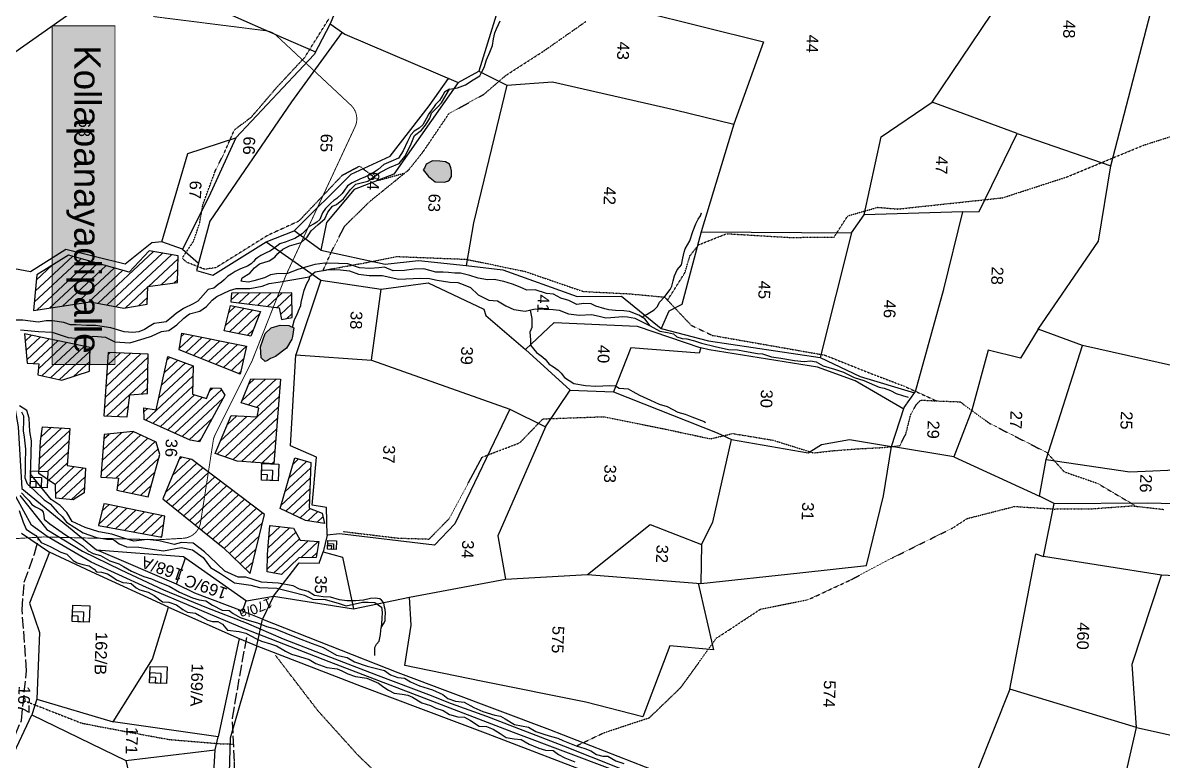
# Model space of a CAD drawing. Header units: inches. Extents: x 337143 to 343737, y 1590289 to 1599624.
# Drawn here: x 341472 to 342678, y 1595840 to 1596621 of the extents above; entities that cross this region are included whole.
import ezdxf

# ---------------------------------------------------------------- set-up
doc = ezdxf.new("R2010")
doc.units = ezdxf.units.IN
doc.header["$MEASUREMENT"] = 0
doc.linetypes.add('ACAD_ISO02W100', pattern=[15, 12, -3])
doc.linetypes.add('ACAD_ISO07W100', pattern=[3, 0, -3])
for name, color, linetype in [('BLOCK', 7, 'Continuous'), ('CARTTRACK', 30, 'ACAD_ISO02W100'), ('NALA', 4, 'Continuous'), ('SQUAREWELL', 5, 'Continuous'), ('SURVEY_BND', 7, 'Continuous'), ('VILLAGE_AREA', 1, 'Continuous'), ('WATER_BODY', 4, 'Continuous'), ('ZSTU', 7, 'Continuous'), ('ZTEXT', 7, 'Continuous')]:
    doc.layers.add(name, color=color, linetype=linetype)
doc.layers.add('FOOTPATH', color=150, linetype='ACAD_ISO07W100', lineweight=30)
doc.layers.add('ROAD', color=1, linetype='Continuous', lineweight=25)
doc.styles.get("Standard").update_dxf_attribs({"font": 'arial.ttf'})

msp = doc.modelspace()

# ---------------------------------------------------------------- hatches: boundary and pattern name
at = {"layer": 'VILLAGE_AREA'}
h = msp.add_hatch(dxfattribs=at)
h.set_pattern_fill('ANSI31', color=256, scale=62.399649, angle=-1.972, style=0)
h.set_pattern_definition([(43.02798, (340385.863, 1600582.354), (-5.322342, 5.701928), [])])
h.paths.add_polyline_path([(341326.7, 1595458.8), (341325.3, 1595471.5), (341291.6, 1595476.8), (341293.8, 1595494.3), (341261.2, 1595500.9), (341254, 1595465.7)], flags=17)
h.paths.add_polyline_path([(341320.2, 1595405.7), (341327.6, 1595449.4), (341245.5, 1595458.5), (341246, 1595501.7), (341231.6, 1595502.9), (341217.9, 1595442.6), (341250.8, 1595416.4)])
h.paths.add_polyline_path([(341618.9, 1596077.2), (341621.9, 1596099.4), (341560.5, 1596112.1), (341557.6, 1596112.5), (341551.8, 1596089.6)])
h.paths.add_polyline_path([(341683.7, 1596066.2), (341712.5, 1596038.7), (341727.6, 1596101.2), (341650.8, 1596159.2), (341638.2, 1596162), (341619.9, 1596117.6)])
h.paths.add_polyline_path([(341764, 1596055.3), (341782.1, 1596055.6), (341785.1, 1596072.5), (341765.2, 1596073.9), (341758.3, 1596086.6), (341733.3, 1596089.5), (341730.8, 1596058.6), (341730.5, 1596040.3), (341745.4, 1596037.6)])
h.paths.add_polyline_path([(341770.8, 1596094.9), (341791, 1596091.6), (341788.5, 1596102.5), (341774.6, 1596107.7), (341776.6, 1596156.2), (341759.6, 1596161), (341744, 1596107.3)])
h.paths.add_polyline_path([(341737.3, 1596154.6), (341744.5, 1596244.3), (341713.1, 1596244.6), (341702.9, 1596219.1), (341721.4, 1596213.8), (341719.9, 1596204.5), (341692.4, 1596206), (341675.2, 1596165.8), (341698.5, 1596157.4)])
h.paths.add_polyline_path([(341756.6, 1596309.6), (341756.5, 1596335.8), (341692.6, 1596335.5), (341691.9, 1596326), (341743.1, 1596319.8), (341745.5, 1596307.3)])
h.paths.add_polyline_path([(341712.9, 1596289.7), (341722.7, 1596314.1), (341723.1, 1596315.9), (341691.6, 1596322.4), (341684.7, 1596295.5)])
h.paths.add_polyline_path([(341603.5, 1596323.8), (341604.2, 1596342.3), (341635.6, 1596346.6), (341636.3, 1596374.9), (341605.6, 1596380.2), (341584.2, 1596357.4), (341520.3, 1596375.6), (341486.5, 1596354.8), (341483.1, 1596316.9), (341542.9, 1596326.1), (341578.8, 1596319.5)])
h.paths.add_polyline_path([(341701.6, 1596249.5), (341708.6, 1596279.1), (341640, 1596293), (341637.3, 1596275.4)])
h.paths.add_polyline_path([(341648.8, 1596179.6), (341658.8, 1596178), (341685.6, 1596227.5), (341680.8, 1596234.7), (341670.8, 1596235), (341666.2, 1596223.9), (341651.3, 1596228.4), (341652.2, 1596258.5), (341625.3, 1596268.4), (341613, 1596212), (341599.8, 1596213.9), (341600.1, 1596201.8)])
h.paths.add_polyline_path([(341582.3, 1596204.3), (341585, 1596227.8), (341603.9, 1596229.3), (341604.6, 1596270.7), (341562.2, 1596272.4), (341557.5, 1596205.6)])
h.paths.add_polyline_path([(341542.5, 1596252.8), (341543, 1596277.7), (341473.5, 1596292.4), (341476.3, 1596261.1), (341488.9, 1596260.5), (341487.8, 1596248.8), (341513.2, 1596243.1)])
h.paths.add_polyline_path([(341604.6, 1596119.7), (341616.9, 1596164.6), (341613, 1596177.7), (341588.5, 1596189.1), (341558, 1596185.6), (341554.5, 1596140.6), (341572.9, 1596139.5), (341571.3, 1596126.9)])
h.paths.add_polyline_path([(341506.6, 1596118.5), (341525.1, 1596116.5), (341536.6, 1596124), (341538.2, 1596150.1), (341518.6, 1596153), (341521.7, 1596192.2), (341492.5, 1596194), (341490.4, 1596178.8), (341489, 1596147), (341498.2, 1596146.7), (341497.9, 1596138.3), (341506.4, 1596132.6)])
h.paths.add_polyline_path([(341261, 1595468.6), (341259.9, 1595434.7), (341278.9, 1595434), (341280, 1595468)], flags=25)
h.paths.add_polyline_path([(341231.4, 1595459.5), (341227, 1595332.2), (341246.6, 1595331.6), (341251, 1595458.8)], flags=9)
h.paths.add_polyline_path([(341551.6, 1596464.7), (341546.4, 1596313.1), (341571.5, 1596312.3), (341576.8, 1596463.8)], flags=9)
h.paths.add_polyline_path([(341647.2, 1596193.7), (341646.4, 1596169), (341665.4, 1596168.3), (341666.2, 1596193.1)], flags=9)
at = {"layer": 'WATER_BODY'}
h = msp.add_hatch(dxfattribs=at)
h.set_pattern_fill('DASH', color=256, scale=62.399649, angle=-91.972, style=0)
h.set_pattern_definition([(268.02798, (340385.863, 1600582.354), (7.526929, -8.063744), [7.799956, -7.799956])])
h.paths.add_polyline_path([(341908.1, 1596453.1), (341917.7, 1596452.7), (341921.4, 1596454), (341923.1, 1596455.2), (341925.3, 1596458.8), (341925.4, 1596464.9), (341924.6, 1596467.9), (341923.1, 1596471.7), (341919, 1596474.4), (341913.1, 1596475.2), (341905.3, 1596475.5), (341898.7, 1596471.9), (341896.9, 1596467.8), (341895.5, 1596465.7), (341900.9, 1596458.7)])
h.paths.add_polyline_path([(341739.1, 1596268.3), (341750.7, 1596277.2), (341756.5, 1596286.5), (341757.2, 1596289.6), (341758.4, 1596298.5), (341753.1, 1596301), (341744.2, 1596301.3), (341734.7, 1596298.7), (341728.3, 1596292.7), (341723.3, 1596278.4), (341724.1, 1596266.8), (341728.1, 1596263), (341730.6, 1596264), (341734, 1596266.1)])
h.paths.add_polyline_path([(341596.2, 1595477.8), (341629.5, 1595474.7), (341653.8, 1595477.8), (341669.3, 1595493.7), (341678.9, 1595520.1), (341680.3, 1595536.4), (341672.5, 1595576.8), (341663.8, 1595601), (341648.2, 1595616.1), (341623, 1595625.1), (341586.8, 1595615.8), (341555.2, 1595599.8), (341534.7, 1595587.2), (341509.7, 1595579.7), (341487, 1595573.5), (341480.6, 1595567.3), (341482.4, 1595560.2), (341501.2, 1595551.8), (341527.4, 1595545.6), (341552, 1595524.2), (341579.6, 1595492.3)])
h.paths.add_polyline_path([(341360.8, 1594888.6), (341380.8, 1594899.1), (341385.3, 1594911.9), (341386.6, 1594949.4), (341382.3, 1594993.4), (341375, 1595026.7), (341360.1, 1595036.6), (341330.4, 1595042.1), (341301.6, 1595048.9), (341275.6, 1595057.8), (341245.4, 1595064.2), (341239.9, 1595060.4), (341232.7, 1595045), (341228.4, 1595023.7), (341227.7, 1595004.9), (341232.1, 1594975.7), (341233.4, 1594963.2), (341238.2, 1594946.5), (341250.8, 1594922.8), (341259.7, 1594908.6), (341280.2, 1594894), (341314.6, 1594883), (341333.8, 1594882.8)])
h.paths.add_polyline_path([(341679.9, 1594760.1), (341697.4, 1594764.6), (341708, 1594778.5), (341716.3, 1594800.1), (341715.2, 1594816.7), (341708.9, 1594835.8), (341698.3, 1594856.3), (341684.4, 1594866.1), (341668.2, 1594869.7), (341651.2, 1594863.9), (341644.5, 1594856.5), (341638.1, 1594841.9), (341637.1, 1594828.4), (341637.2, 1594823.4), (341641.6, 1594812.3), (341647.1, 1594794.4), (341655, 1594778.1), (341665.5, 1594764.3)])
h.paths.add_polyline_path([(341607, 1595612.3), (341603, 1595498.2), (341627.7, 1595497.3), (341631.6, 1595611.4)], flags=24)
h.paths.add_polyline_path([(341588, 1595569.6), (341586.8, 1595535.6), (341605.8, 1595535), (341607, 1595569)], flags=24)
h.paths.add_polyline_path([(341303.6, 1595033.5), (341299.7, 1594920.3), (341318.8, 1594919.6), (341322.7, 1595032.9)], flags=24)
h.paths.add_polyline_path([(341330.6, 1595020.2), (341329.4, 1594986.3), (341348.4, 1594985.6), (341349.6, 1595019.6)], flags=24)
at = {"layer": 'ZSTU'}
msp.add_hatch(color=2, dxfattribs=at).paths.add_polyline_path([(341569.3, 1596618.3), (341569.3, 1596259.9), (341502.9, 1596259.9), (341502.9, 1596618.3)])

# ---------------------------------------------------------------- linework, layer by layer
at = {"layer": 'BLOCK', "color": 1, "const_width": 1}
msp.add_lwpolyline([(341610, 1596628.1), (341729, 1596613.1, -0.157751), (341740.2, 1596607.9), (341818.8, 1596534.4, -0.324495), (341823.3, 1596511.4), (341750, 1596353.9, 0.014677), (341749.6, 1596352.8), (341714.2, 1596263.3, -0.021737), (341713.4, 1596261.7), (341675.2, 1596185.3, 0.07754), (341673.3, 1596179.4), (341659.9, 1596092.8, -0.353314), (341641.3, 1596075.9), (341615.3, 1596074.4, -0.020748), (341613.7, 1596074.4), (341494.8, 1596077.3, 0.020889), (341493.1, 1596077.3), (341257.2, 1596063.4, 0.083888), (341250.7, 1596061.9), (341029.6, 1595970.1, -0.023398), (341027.8, 1595969.5), (340836.5, 1595910.3, 0.070384)], format="xyb", dxfattribs=at)
at = {"layer": 'CARTTRACK'}
for points in [[(341165.9, 1595116.1), (341204.2, 1595171.3), (341248.2, 1595250.1), (341308.3, 1595355.1), (341340.7, 1595417.8), (341348, 1595475.5), (341348.2, 1595522.4), (341329.5, 1595602.9), (341365.9, 1595665.1), (341410.3, 1595765.5), (341463.8, 1595867.6), (341470.3, 1595883.1), (341475.8, 1595935.7), (341471.1, 1596000.1), (341473.3, 1596029.6), (341484.1, 1596059.6), (341488.4, 1596075.2)], [(341660, 1595100.7), (341669.1, 1595187.7), (341690.9, 1595307.2), (341694.2, 1595395.6), (341698.2, 1595482.9), (341698.4, 1595507.5), (341685.9, 1595591.9), (341675.3, 1595644.8), (341679.5, 1595690.1), (341688.1, 1595722.4), (341695.1, 1595767.1), (341695.8, 1595839.8), (341693.5, 1595885.7), (341706.6, 1595959.2), (341709.4, 1595974.5)]]:
    msp.add_lwpolyline(points, dxfattribs=at)
at = {"layer": 'FOOTPATH', "ltscale": 0.002}
for points in [[(341875.5, 1596462.1), (341848.2, 1596454.5), (341828.1, 1596469.6), (341809.4, 1596459.7), (341763.7, 1596411.5), (341731, 1596396.5), (341676.1, 1596362.3), (341664.1, 1596360.6), (341645.5, 1596367.9), (341640.4, 1596372.3), (341652.5, 1596390.4), (341658.8, 1596409.1), (341662.3, 1596429), (341675.4, 1596464.6), (341685.2, 1596484.3), (341695.8, 1596508.4), (341713.4, 1596521.5), (341741.1, 1596553.8), (341770.3, 1596585.2), (341795.9, 1596626.1)], [(341789.5, 1596359.4), (341798.5, 1596379.4), (341812.4, 1596406.4), (341839.4, 1596432.8), (341880.2, 1596465.9), (341895.9, 1596485.8), (341922.6, 1596525.3), (341959.4, 1596545.7), (341983.2, 1596566.1), (342023.5, 1596592), (342067.5, 1596622.9)], [(342153.9, 1596327.9), (342172.2, 1596356.8), (342177.7, 1596375), (342186.8, 1596386.5), (342216.3, 1596398.3), (342281.7, 1596394.4), (342330, 1596394.5), (342344.6, 1596417.2), (342376.2, 1596426.2), (342397.3, 1596424.4), (342508.4, 1596436.3), (342577, 1596458.6), (342657.6, 1596492), (342731.6, 1596515.5)], [(341789.5, 1596359.4), (341840.6, 1596368.7), (341867.5, 1596374.1), (341941.1, 1596371.2), (342003.2, 1596358.3), (342064.9, 1596337.1), (342113.2, 1596334.7), (342150.7, 1596331.2), (342178.8, 1596301.5), (342201.2, 1596290.7), (342265.2, 1596279.5), (342320.2, 1596269.8), (342369.4, 1596250.2), (342403.9, 1596237.1), (342438.6, 1596221.3)], [(341810.6, 1596083.1), (341868, 1596076.2), (341901.6, 1596075.1), (341922.6, 1596096.4), (341957.9, 1596161.9), (341997.6, 1596177), (342022, 1596202.3), (342086.6, 1596204.6), (342153.1, 1596191.1), (342199.4, 1596181.2), (342222.7, 1596186.8), (342265.8, 1596179.7), (342308.3, 1596166.3), (342328.5, 1596168.6), (342354.7, 1596170.6), (342382, 1596172), (342399.7, 1596174), (342406.1, 1596186.5), (342411.3, 1596207.2), (342417.2, 1596217.5), (342421.9, 1596222.2), (342438.6, 1596221.3), (342463.3, 1596220.4), (342494.5, 1596197.6), (342555.1, 1596166.7), (342573.5, 1596146.3), (342608.5, 1596134.2), (342649.9, 1596109.8)], [(342057.3, 1595856.1), (342086.6, 1595870.1), (342134.8, 1595886.1), (342167.9, 1595918), (342205.8, 1595970.4), (342220.3, 1595979.8), (342252, 1596000.8), (342302.7, 1596011), (342348.5, 1596032.3), (342391.7, 1596055.2), (342455.6, 1596086.9), (342470.8, 1596096.8), (342520.9, 1596109.6), (342563.2, 1596106.9), (342603.6, 1596107.2), (342645.5, 1596110.3), (342678.8, 1596106.5)], [(341739, 1595952.1), (341783.6, 1595893.8), (341826.6, 1595846.1), (341903.7, 1595772.6), (341963.1, 1595722.2), (342017.9, 1595681.7), (342061.7, 1595647.5), (342109.8, 1595609.1), (342149.3, 1595567.2), (342168.3, 1595533.6), (342212.6, 1595476.2), (342239.8, 1595446.6), (342237.8, 1595412.1), (342223.4, 1595335.9), (342218.1, 1595281.1), (342208.5, 1595182.2), (342201.8, 1595135.7)], [(341472.6, 1595904.3), (341534.1, 1595880.3), (341577.4, 1595872), (341626.5, 1595863), (341681.7, 1595858.4), (341694.9, 1595858.1)]]:
    msp.add_lwpolyline(points, dxfattribs=at)
at = {"layer": 'NALA'}
for points in [[(341923.2, 1596551.4), (341931.6, 1596552.8), (341940.3, 1596555.9), (341948.1, 1596561.2), (341955.2, 1596565.3), (341957.5, 1596569.6), (341960, 1596574.3), (341962.2, 1596582.2), (341965.9, 1596590.4), (341968.6, 1596597.4), (341969.6, 1596604.5), (341971.2, 1596610.7), (341972.8, 1596615.1), (341974.9, 1596619.8), (341976.7, 1596623.5)], [(341469.4, 1596296.5), (341488.5, 1596294.9), (341503, 1596294), (341519.8, 1596288.5), (341531.3, 1596287.4), (341547, 1596290), (341559.2, 1596288.7), (341569.3, 1596283.9), (341585.2, 1596282.9), (341600.1, 1596287.3), (341608, 1596289.7), (341618.4, 1596294.9), (341626.2, 1596295.8), (341634.9, 1596301.7), (341642, 1596309), (341648.2, 1596313.5), (341659.2, 1596316.3), (341666.1, 1596321.4), (341672.1, 1596328.1), (341676.9, 1596331.7), (341690.5, 1596338.2), (341697.7, 1596340.2), (341711.9, 1596340.3), (341725.2, 1596342.6), (341732.4, 1596345.4), (341741.9, 1596346.9), (341756.4, 1596349.3), (341774.6, 1596352.7), (341781, 1596358), (341795.6, 1596360.4), (341808, 1596360.2), (341817.4, 1596358.8), (341827, 1596355.3), (341838.1, 1596354.1), (341851.9, 1596354), (341869.6, 1596350.3), (341892.1, 1596351.1), (341901.9, 1596350.8), (341910.1, 1596349.1), (341923.6, 1596347.1), (341931.9, 1596346.8), (341937.8, 1596344.6), (341945.5, 1596341.2), (341953.7, 1596333.6), (341964.8, 1596328.1), (341973.9, 1596327.3), (341982.7, 1596322.1), (341991.4, 1596318), (342003.4, 1596316.2), (342014, 1596318.6), (342033, 1596318.1), (342039.3, 1596317.2), (342049.1, 1596313.4), (342060.5, 1596311.9), (342073.3, 1596312.7), (342081.4, 1596311), (342088.6, 1596309.3), (342094, 1596309.5), (342106.5, 1596310.5), (342111.7, 1596310.4), (342119.2, 1596309), (342135.5, 1596300.6), (342130, 1596308.2), (342123.7, 1596311.9), (342113.5, 1596316), (342107.5, 1596316.7), (342099, 1596317), (342091.7, 1596317.7), (342087.6, 1596318.9), (342078.1, 1596321.6), (342073, 1596324.2), (342065.3, 1596324.4), (342058.1, 1596323.3), (342049.3, 1596327.6), (342041, 1596330.2), (342033.2, 1596334.3), (342025.9, 1596335), (342013.8, 1596338.9), (342004.9, 1596338.4), (341997.9, 1596341.7), (341990, 1596345), (341980.8, 1596347.8), (341970.6, 1596349.8), (341963.4, 1596349.3), (341953.7, 1596351.1), (341944.6, 1596354.1), (341934.9, 1596356.4), (341928.8, 1596356.6), (341922.3, 1596357.2), (341916.4, 1596357.4), (341908.8, 1596357.6), (341896.2, 1596361), (341885.7, 1596360.9), (341875.7, 1596359.2), (341863.6, 1596359.1), (341854.4, 1596362.8), (341848.4, 1596362), (341838.9, 1596361.6), (341828.1, 1596362), (341815.5, 1596366.3), (341805.7, 1596366.7), (341791.5, 1596367), (341780.9, 1596365.8), (341773.2, 1596363.7), (341762.6, 1596360.3), (341751.8, 1596356.2), (341740.2, 1596355.7), (341733.9, 1596354.7), (341727.6, 1596351.6), (341716.2, 1596348.4), (341710.7, 1596347.1), (341704.5, 1596347.6), (341702.7, 1596348.1), (341704, 1596351.5), (341712.1, 1596356.5), (341716.9, 1596362), (341722.1, 1596366.4), (341732.5, 1596369.5), (341738.3, 1596373.5), (341741.7, 1596377.2), (341746.8, 1596381.9), (341754, 1596385.5), (341766.4, 1596388.8), (341772.5, 1596394.7), (341777, 1596401.2), (341784.3, 1596408.1), (341791.3, 1596413.9), (341794.5, 1596421.2), (341799.3, 1596427.3), (341803.6, 1596429.2), (341811.1, 1596435.2), (341818.6, 1596445), (341824.1, 1596450.6), (341836.8, 1596453.7), (341843.1, 1596458.3), (341849.4, 1596463.2), (341859.6, 1596468.2), (341869.8, 1596472.6), (341875.9, 1596480), (341881.9, 1596491.5), (341886.2, 1596502.3), (341893.5, 1596508), (341897.9, 1596513), (341902.5, 1596520.6), (341904.1, 1596525.9), (341910.9, 1596532.7), (341914.9, 1596536.8), (341923.2, 1596551.4), (341918.1, 1596548), (341916.3, 1596544.9), (341912.7, 1596539.2), (341908.5, 1596535.1), (341906.3, 1596532), (341904.1, 1596529), (341901.5, 1596525.2), (341898.6, 1596520), (341894.9, 1596513.5), (341891.1, 1596509.9), (341885.7, 1596506.9), (341882.2, 1596502.8), (341878.8, 1596496), (341874.3, 1596485.9), (341869.2, 1596478.2), (341861, 1596474.8), (341853.8, 1596471.5), (341847.9, 1596466.1), (341840.2, 1596461.2), (341834.5, 1596458.6), (341828.2, 1596456), (341820.3, 1596452.2), (341815.3, 1596449), (341811.6, 1596443.4), (341809.6, 1596440.9), (341804.1, 1596435.7), (341800.7, 1596433.4), (341797.6, 1596430.7), (341792.2, 1596425), (341788.9, 1596420.4), (341786.2, 1596413.2), (341782.9, 1596410.5), (341780.2, 1596408.7), (341774.8, 1596406), (341771.7, 1596402.2), (341767.5, 1596398), (341762.4, 1596394.8), (341759.7, 1596393.3), (341755.6, 1596391.8), (341750.3, 1596389.7), (341743.8, 1596387.6), (341736.1, 1596381.5), (341733.3, 1596379.8), (341729.4, 1596378), (341723.7, 1596375.2), (341720.4, 1596373.2), (341717.9, 1596371.4), (341716, 1596369), (341713.3, 1596366.4), (341709.5, 1596363.9), (341702, 1596361.1), (341696.4, 1596358.1), (341692.1, 1596355.5), (341688.8, 1596353.3), (341685, 1596349.5), (341682.1, 1596347.1), (341678.6, 1596344.4), (341673.9, 1596340.7), (341667.8, 1596339.1), (341656.9, 1596327), (341652, 1596323.9), (341641.8, 1596319), (341633.9, 1596313.8), (341629.5, 1596310), (341623.5, 1596305.1), (341616.2, 1596303.8), (341610.9, 1596303.4), (341605.5, 1596300.1), (341600.6, 1596296.9), (341594.7, 1596294.5), (341588.3, 1596293.6), (341578.9, 1596294.4), (341564.8, 1596298.8), (341548.7, 1596301), (341539.3, 1596301), (341528.3, 1596301.7), (341522.2, 1596301.7), (341515.3, 1596304.2), (341503.3, 1596306.1), (341496.5, 1596306.1), (341488.1, 1596304.8), (341471.9, 1596306.6), (341460.8, 1596306.8)], [(342126.8, 1596310.1), (342132.4, 1596313.2), (342139.9, 1596317.6), (342143.4, 1596321.1), (342145.5, 1596325.9), (342151.2, 1596331.7), (342156.7, 1596339.3), (342158.3, 1596342.6), (342160, 1596348.5), (342161.2, 1596353.8), (342164, 1596360.2), (342168.5, 1596365.2), (342170.1, 1596372.3), (342171.4, 1596378.9), (342172.7, 1596382.4), (342177.4, 1596390.7), (342180.8, 1596400.7), (342183.8, 1596408.8), (342186.2, 1596413.8), (342188.6, 1596417.3), (342190, 1596420.2), (342190, 1596420.2)], [(341757, 1596299.2), (341759.3, 1596307.3), (341762.1, 1596312.7), (341763.5, 1596316.8), (341766, 1596322.4), (341766.2, 1596325.6), (341769.4, 1596338.6), (341772.2, 1596345.6), (341775, 1596350.6), (341775.5, 1596353.4)], [(342008.7, 1596317.4), (342010.3, 1596308.6), (342010.2, 1596298.9), (342008.3, 1596293.9), (342008.9, 1596286.1), (342009, 1596280.3), (342015.4, 1596272.4), (342020.2, 1596269), (342024.6, 1596265.6), (342028.8, 1596260.2), (342033.3, 1596257.2), (342038.3, 1596253.9), (342041.5, 1596250.5), (342045, 1596246), (342054.7, 1596239.8), (342067.1, 1596237.7), (342078.2, 1596236.8), (342092.7, 1596237.6), (342098.7, 1596237.4), (342102.8, 1596234.7), (342107.7, 1596234.4), (342112.1, 1596234.2), (342117.2, 1596231.4), (342124.4, 1596227.4), (342136, 1596222.1), (342144.9, 1596217.9), (342153.5, 1596215.3), (342164.9, 1596209.4), (342172.5, 1596207.3), (342179.6, 1596204.4), (342192.5, 1596199.5), (342193.9, 1596198.5)], [(342135.5, 1596300.6), (342145.9, 1596295.1), (342154, 1596293.6), (342160.2, 1596292.4), (342163.9, 1596289.1), (342169.3, 1596287.5), (342174.3, 1596286.9), (342182.4, 1596284.8), (342190, 1596282.3), (342204.4, 1596279), (342218.3, 1596275.7), (342228, 1596275.4), (342235.4, 1596273.8), (342249.1, 1596271.4), (342254.2, 1596271.1), (342263.9, 1596267.8), (342273.6, 1596266.4), (342288.3, 1596264), (342298.5, 1596263), (342305.2, 1596263.8), (342311.3, 1596262.7), (342318.6, 1596258.5), (342330.6, 1596254.9), (342340.1, 1596251.7), (342351.4, 1596246.1), (342361.5, 1596242.9), (342372.8, 1596237.9), (342377.7, 1596235.7), (342383.1, 1596234.8), (342389.7, 1596232.3), (342395.6, 1596229), (342402.3, 1596227), (342408.5, 1596225.1)], [(341484.2, 1596126.4), (341484.2, 1596126.4), (341484.2, 1596126.4), (341494.4, 1596116.6), (341500.7, 1596112.4), (341508.4, 1596103.6), (341513.4, 1596098.8), (341518.1, 1596093.1), (341535.5, 1596081.8), (341549.9, 1596076.8), (341560.8, 1596075), (341567.8, 1596074.7), (341573.6, 1596070), (341581.4, 1596066.9), (341594.6, 1596066.5), (341620.6, 1596062.8), (341639.2, 1596066.1), (341651.5, 1596063.7), (341662.7, 1596055.7), (341670.5, 1596045), (341681, 1596038.7), (341695.8, 1596028.9), (341713.1, 1596026.4), (341722.3, 1596023.8), (341740.5, 1596023.1), (341757.5, 1596018.9), (341769.8, 1596015.7), (341778.6, 1596011.4), (341791.8, 1596011), (341805.6, 1596007.1), (341813.8, 1596004.6), (341831.1, 1596008.2), (341837.3, 1596008.4), (341844.3, 1596008.1), (341851.4, 1596003), (341852.1, 1595997.6), (341851.8, 1595990.7), (341851, 1595981.5), (341854.2, 1595986.4), (341855.2, 1595989), (341855.2, 1595992.2), (341855.4, 1595996.5), (341855.1, 1596000.5), (341854.6, 1596002.9), (341853.9, 1596007.5), (341851.4, 1596010.5), (341849.5, 1596011.8), (341844.5, 1596012.6), (341839.5, 1596012.1), (341832.1, 1596010.6), (341823.8, 1596009.8), (341814.7, 1596009.8), (341806.9, 1596010.8), (341797.4, 1596013.6), (341789.4, 1596013.9), (341780.4, 1596015.2), (341773.8, 1596019.5), (341764.7, 1596021.9), (341757.9, 1596025.7), (341742.1, 1596028.3), (341724.5, 1596029.4), (341707.9, 1596034.9), (341699.6, 1596034.7), (341685.5, 1596041), (341669.6, 1596056.4), (341664.1, 1596061.5), (341652.1, 1596070.8), (341639.8, 1596071.3), (341632, 1596069.2), (341615.9, 1596073.1), (341603.4, 1596074.8), (341589.3, 1596072.8), (341579.9, 1596075.8), (341565.9, 1596080.4), (341552.2, 1596082.7), (341537.7, 1596087.2), (341524.1, 1596093.7), (341518.3, 1596103.2), (341511.3, 1596110.7), (341501.9, 1596117.1), (341493.9, 1596126.4), (341479.9, 1596143.9), (341480.3, 1596152.8), (341481.1, 1596178.9), (341479.2, 1596189), (341478.6, 1596202.9), (341476.2, 1596211), (341468.3, 1596216.2)], [(341484.2, 1596126.4), (341476.8, 1596133.3), (341474.2, 1596139.4), (341474.5, 1596146.6), (341474.8, 1596155.4), (341475, 1596170.1), (341473.7, 1596182.8), (341472.4, 1596189.5), (341472.8, 1596200.1), (341472.9, 1596202.8), (341472.8, 1596205.2), (341470.8, 1596209.3)], [(341470.5, 1596123.9), (341475.2, 1596118.8), (341478.1, 1596115.8), (341481.3, 1596111.6), (341485.1, 1596109.2), (341490.2, 1596106.6), (341492, 1596105.6), (341493.2, 1596103.7), (341494, 1596100), (341494.5, 1596096.2), (341494.5, 1596096.2), (341500.5, 1596091.1), (341513.5, 1596082.1), (341520.1, 1596077.6), (341523.9, 1596075.3), (341530.5, 1596071.1), (341535.6, 1596067.7), (341541.1, 1596062.7), (341546.1, 1596059.9), (341553.9, 1596057.8), (341563.8, 1596052.2), (341573.4, 1596048.9), (341578.3, 1596046), (341586.9, 1596041.2), (341599.9, 1596035.4), (341607.9, 1596033.1), (341615, 1596029.8), (341626.5, 1596025.4), (341637.7, 1596018.8), (341651.3, 1596012.8), (341658.3, 1596010.7), (341665.3, 1596009.7), (341672.4, 1596005.3), (341682.8, 1596000), (341690.2, 1595999.5), (341694.5, 1595996.2), (341701.8, 1595992.2), (341711.3, 1595988.9), (341720.2, 1595986.5), (341729.7, 1595982.5), (341738.9, 1595980.1), (341761.2, 1595971), (341777.9, 1595964.4), (341789.7, 1595960.5), (341803.8, 1595952.3), (341815, 1595949.9), (341822.8, 1595945.3), (341836.1, 1595940.4), (341847.5, 1595937.8), (341854.5, 1595935.9), (341860.9, 1595931.5), (341868.5, 1595928.5), (341875.6, 1595927.8), (341881.8, 1595923.9), (341891.4, 1595919.7), (341905.3, 1595915.6), (341916.1, 1595910.5), (341921.5, 1595906.2), (341929.4, 1595903.7), (341938.9, 1595902.3), (341948.8, 1595896.9), (341958.6, 1595892.5), (341971.1, 1595888.7), (341977.1, 1595887.7), (341982.1, 1595884.8), (341991.9, 1595878.9), (342006.8, 1595875.9), (342014.4, 1595871.6), (342024.1, 1595868.4), (342031.1, 1595866.3), (342038, 1595864.2), (342043.1, 1595861.9), (342057.3, 1595856.1), (342066.5, 1595853.5), (342072.7, 1595850.8), (342078.7, 1595847.2), (342085.3, 1595845.4), (342090.7, 1595845.3), (342099.3, 1595840.5), (342107.5, 1595837.6)], [(341468, 1596105.3), (341472.2, 1596092.9), (341475.4, 1596085.6), (341480, 1596082.3), (341485.7, 1596078.8), (341491.1, 1596071.6), (341500.7, 1596067.4), (341512, 1596061.4), (341518.5, 1596059.2), (341525.2, 1596052.5), (341529.2, 1596050), (341535.4, 1596048.2), (341541.9, 1596046.6), (341547.3, 1596043.3), (341549.7, 1596040.5), (341554.9, 1596039.9), (341561.4, 1596038.3), (341567.2, 1596034.7), (341570.8, 1596031.9), (341577.6, 1596029.1), (341581.9, 1596028.9), (341586.5, 1596027.9), (341591.7, 1596023.5), (341595.6, 1596021.3), (341604.5, 1596018.8), (341610.9, 1596015.3), (341619.7, 1596008.7), (341626.4, 1596008.2), (341634.4, 1596005.5), (341641, 1596000.5), (341645.9, 1595997.8), (341654.5, 1595996.7), (341658.7, 1595994.2), (341667.4, 1595989.3), (341672.6, 1595987.9), (341678.2, 1595987.7), (341683.2, 1595985), (341688.2, 1595978.7), (341700.8, 1595977.2), (341707.7, 1595975.4), (341719.1, 1595969.6), (341724.2, 1595966.9), (341733.8, 1595964.2), (341740.1, 1595962.2), (341749.7, 1595956.3), (341756, 1595953.1), (341764.5, 1595950.7), (341774.6, 1595947.8), (341781.9, 1595943.4), (341793.3, 1595939), (341804.3, 1595937.9), (341809.2, 1595935.5), (341815.5, 1595932.3), (341823.9, 1595929.6), (341835.9, 1595927.8), (341848.1, 1595922.6), (341853.7, 1595918.4), (341858.8, 1595915.2), (341864.8, 1595912), (341873, 1595911), (341879.1, 1595909.9), (341884, 1595907.8), (341894.1, 1595901.8), (341903.2, 1595899.1), (341908.9, 1595896), (341916.6, 1595893.7), (341923.2, 1595889.4), (341931.9, 1595886.8), (341939.1, 1595886.5), (341945.4, 1595883), (341954.6, 1595877), (341962.2, 1595876.7), (341969.5, 1595874), (341976.8, 1595869.2), (341983.2, 1595865.1), (341991.6, 1595863.7), (341999.2, 1595862.8), (342007.5, 1595858), (342017.6, 1595853.9), (342024.8, 1595851.5), (342033, 1595851.2), (342038.7, 1595847), (342045.3, 1595843.5), (342055.9, 1595839.2)], [(341844.1, 1595952), (341844.4, 1595960.2), (341846.1, 1595963.9), (341848.7, 1595966.9), (341850.3, 1595974.2), (341850.5, 1595978.3), (341851.1, 1595981.2)]]:
    msp.add_lwpolyline(points, dxfattribs=at)
at = {"layer": 'ROAD'}
for points in [[(342722.8, 1595597.6), (342642.5, 1595626.2), (342558.9, 1595656.2), (342458.9, 1595691.6), (342374.4, 1595723.4), (342294.6, 1595755.4), (342202.6, 1595789.2), (342096.1, 1595830.7), (341990.9, 1595870.4), (341896.4, 1595906.8), (341795.9, 1595945.1), (341706.2, 1595980), (341602.7, 1596023.7), (341544, 1596050.5), (341497.7, 1596077.7), (341481, 1596089.8), (341456.6, 1596134.2), (341416.6, 1596226.1), (341381, 1596287.4), (341340, 1596358.8), (341292.4, 1596443.3), (341228.7, 1596561), (341173.5, 1596653.7)], [(341468.8, 1596121.2), (341497.1, 1596085.1), (341535.1, 1596062.3), (341575.4, 1596042.5), (341620.5, 1596021.3), (341666, 1596002.5), (341708.1, 1595986.3), (341747.1, 1595969.6), (341792.6, 1595951.7), (341847.7, 1595930.7), (341900.9, 1595910.6), (341924.9, 1595900.9), (341962.2, 1595887.8), (342043.8, 1595856.2), (342133.4, 1595820.6), (342238.7, 1595780.9), (342366.1, 1595732.1), (342463, 1595695.5), (342568.1, 1595658), (342673.5, 1595619.7), (342754.7, 1595590.9)]]:
    msp.add_lwpolyline(points, dxfattribs=at)
at = {"layer": 'SQUAREWELL'}
for points in [[(341742.7, 1596154.3), (341742.1, 1596136.8), (341724.2, 1596137.4), (341724.8, 1596154.9)], [(341498.2, 1596146.7), (341497.6, 1596129.2), (341479.6, 1596129.8), (341480.2, 1596147.3)], [(341736.1, 1596147.9), (341735.7, 1596137), (341724.2, 1596137.4), (341724.5, 1596148.3)], [(341730.3, 1596143.6), (341730, 1596137.2), (341724.2, 1596137.4), (341724.4, 1596143.8)], [(341491.6, 1596140.3), (341491.2, 1596129.4), (341479.6, 1596129.8), (341480, 1596140.7)], [(341485.7, 1596136), (341485.5, 1596129.6), (341479.6, 1596129.8), (341479.8, 1596136.2)], [(341803.6, 1596073.2), (341803.3, 1596064), (341794.2, 1596064.3), (341794.5, 1596073.5)], [(341800.6, 1596070.1), (341800.4, 1596064.1), (341794.2, 1596064.3), (341794.4, 1596070.3)], [(341798.3, 1596068.2), (341798.1, 1596064.1), (341794.2, 1596064.3), (341794.3, 1596068.4)], [(341542.6, 1596004.5), (341542, 1595987), (341524, 1595987.7), (341524.6, 1596005.1)], [(341536, 1595998.2), (341535.6, 1595987.3), (341524, 1595987.7), (341524.4, 1595998.6)], [(341530.1, 1595993.9), (341529.9, 1595987.5), (341524, 1595987.7), (341524.2, 1595994.1)], [(341624.6, 1595939.7), (341624, 1595922.2), (341606, 1595922.8), (341606.6, 1595940.3)], [(341618, 1595933.3), (341617.6, 1595922.4), (341606, 1595922.8), (341606.4, 1595933.7)], [(341612.1, 1595929), (341611.9, 1595922.6), (341606, 1595922.8), (341606.2, 1595929.2)]]:
    msp.add_lwpolyline(points, close=True, dxfattribs=at)
at = {"layer": 'SURVEY_BND'}
for points in [[(342018, 1596774.4), (341903.2, 1596810.9), (341879.6, 1596819.5), (341796.8, 1596620.3), (341812.6, 1596609.5), (341932.3, 1596558.2), (341954.1, 1596570.4)], [(342224.6, 1596739.8), (342122.2, 1596754.8), (342018, 1596774.4), (341983.5, 1596665.2), (342124.9, 1596633.7), (342255.3, 1596601.3), (342224.2, 1596514.2), (342189.6, 1596400.4), (342348.4, 1596399.3), (342361.9, 1596418.3), (342379.9, 1596500.8), (342434, 1596537.6)], [(342523.8, 1596504.2), (342434, 1596537.6), (342496.7, 1596630.5), (342517.2, 1596750.3), (342579.3, 1596724.7), (342700, 1596684.4)], [(341339.1, 1596475.3), (341365.5, 1596544.3), (341409.1, 1596607.1), (341454, 1596583.8), (341529.9, 1596637.2), (341600.2, 1596674.8), (341634.3, 1596659.5), (341643.2, 1596651.8), (341747.1, 1596605.6), (341781.5, 1596590.7)], [(341983.5, 1596665.2), (341954.1, 1596570.4), (341984, 1596555.3), (342032.2, 1596558.9), (342161.9, 1596529.4), (342224.2, 1596514.2)], [(342735.7, 1596248), (342592.9, 1596279.9), (342545.9, 1596297.1), (342609.7, 1596390.4), (342623, 1596470.1), (342665.1, 1596633.1), (342806.2, 1596614.2), (342910.1, 1596599.4), (342862.4, 1596450.5)], [(341796.8, 1596620.3), (341780.1, 1596588.1), (341697.1, 1596499.9), (341668.7, 1596437.4), (341640.6, 1596381.9), (341657.8, 1596367.2)], [(341809.6, 1596611.6), (341756, 1596537.9), (341669.8, 1596411.4), (341655.6, 1596359.2), (341672.7, 1596354.5), (341729.3, 1596389.8), (341759, 1596401.4)], [(341932.3, 1596558.2), (341864.3, 1596461.3), (341822.3, 1596444.9), (341793.1, 1596410), (341787, 1596380.9), (341759, 1596401.4), (341819.2, 1596461.4), (341860.5, 1596480.5), (341901.7, 1596533.6), (341922, 1596562.6)], [(341984, 1596555.3), (341948.6, 1596409.6), (341940.8, 1596364.7), (341979.5, 1596360), (342058.4, 1596331.7), (342105.1, 1596332.1), (342147.3, 1596297.8)], [(342456.8, 1596162.1), (342390.8, 1596173), (342404.4, 1596214.5), (342416.4, 1596231.4), (342446.1, 1596339.6), (342466.4, 1596421.3), (342483.7, 1596421.7), (342523.8, 1596504.2), (342623, 1596470.1)], [(341640.6, 1596381.9), (341618.9, 1596389.5), (341646.5, 1596483.3), (341697.1, 1596499.9)], [(342466.4, 1596421.3), (342361.9, 1596418.3)], [(342189.6, 1596400.4), (342169, 1596323.2), (342155.2, 1596316.3), (342147.3, 1596297.8), (342197.3, 1596285), (342315.5, 1596267.1)], [(342348.4, 1596399.3), (342315.5, 1596267.1), (342357.8, 1596247.3), (342415.1, 1596229.7)], [(341618.9, 1596389.5), (341608.4, 1596388.6), (341580, 1596366.2), (341517.3, 1596381.6), (341480, 1596358), (341436.1, 1596366.1), (341467, 1596193.9), (341470.8, 1596128.6), (341549.7, 1596063.6), (341641.9, 1596056.6), (341708.6, 1596009.8), (341736.9, 1596014.6), (341764.3, 1596050.1), (341785.2, 1596049.6), (341789.5, 1596061.7)], [(341729.3, 1596389.8), (341787.2, 1596349.1), (341850.8, 1596339.6), (341900.8, 1596346.4), (341959.7, 1596318.3), (341961.8, 1596311.6), (342003.8, 1596275.8), (342033.8, 1596304.2), (342121.6, 1596300.5), (342189.2, 1596277.4)], [(341787, 1596380.9), (341855.2, 1596366), (341890.3, 1596369.8), (341940.8, 1596364.7)], [(341787.2, 1596349.1), (341760.5, 1596270.1), (341840.6, 1596264.5), (341850.8, 1596339.6)], [(342545.9, 1596297.1), (342527.2, 1596266.6), (342493, 1596274.9), (342475.7, 1596211.4), (342456.8, 1596162.1), (342547.5, 1596120.6)], [(341840.6, 1596264.5), (341987, 1596212.7), (342024.8, 1596193.8), (342050.8, 1596232.6), (342003.8, 1596275.8)], [(342403.8, 1596212.6), (342352.3, 1596242.5), (342312.5, 1596257.1), (342197.9, 1596275.4), (342189.2, 1596277.4), (342187.5, 1596271.9), (342115.2, 1596277.6), (342096.6, 1596230.8), (342206.3, 1596187.4), (342221.6, 1596180.3), (342302.6, 1596166.2), (342316.8, 1596175.1), (342346.3, 1596180.6), (342390.8, 1596173)], [(342554.5, 1596159.3), (342592.9, 1596279.9)], [(341793.8, 1596079.1), (341793.1, 1596108.6), (341777.9, 1596110.8), (341782.6, 1596161.7), (341755, 1596173.8), (341760.5, 1596270.1)], [(342050.8, 1596232.6), (342096.6, 1596230.8)], [(341987, 1596212.7), (341928.8, 1596091.1), (341907.5, 1596068.7), (341806.8, 1596080.6), (341793.8, 1596079.1), (341789.5, 1596061.7), (341809.9, 1596056), (341821.5, 1596001.1), (341881, 1596013.7)], [(342024.8, 1596193.8), (341974.5, 1596078.5), (341982.6, 1596032.8), (342069.1, 1596037.5), (342135.4, 1596090.6), (342189.7, 1596069.4), (342201.8, 1596093), (342221.6, 1596180.3)], [(342189.7, 1596069.4), (342189.2, 1596028.2), (342293.8, 1596039.2), (342364.3, 1596047.2), (342382.4, 1596120.9), (342390.8, 1596173)], [(342563, 1596112.8), (342547.5, 1596120.6), (342554.5, 1596159.3), (342643, 1596146.3), (342707.4, 1596149)], [(342786.7, 1596031.3), (342676.6, 1596036.8), (342551.7, 1596056.8), (342563, 1596112.8), (342662.1, 1596113.5), (342704.6, 1596112.5), (342803.7, 1596106.7), (342874.3, 1596077.6)], [(341470.3, 1596081.4), (341500, 1596061.2), (341478.8, 1596007.1), (341489.4, 1595976.3), (341486.7, 1595905.6), (341567.3, 1595881.8), (341609.1, 1595947.9), (341626, 1596003.1), (341544.5, 1596040.3), (341500, 1596061.2)], [(341634.4, 1596027.3), (341581, 1596050.2), (341549.7, 1596063.6)], [(342650.2, 1595875.6), (342516.2, 1595916.2), (342543.6, 1596059.5), (342551.7, 1596056.8)], [(341704.2, 1595998.9), (341653.7, 1596018), (341634.4, 1596027.3), (341644, 1596055.2)], [(342069.1, 1596037.5), (342189.2, 1596028.2)], [(342650.2, 1595875.6), (342645.3, 1595942.7), (342676.6, 1596036.8)], [(342186.2, 1596028.5), (342202.6, 1595957.7), (342156.5, 1595962.1), (342127.8, 1595886.9), (342067.6, 1595902.4), (341956.8, 1595924.7), (341875.9, 1595941.3), (341882.8, 1595983.9), (341881, 1596013.7), (341982.6, 1596032.8)], [(341736.9, 1596014.6), (341725.3, 1595990.4), (341704.2, 1595998.9), (341708.2, 1596010.1)], [(341736.9, 1596014.6), (341821.5, 1596001.1)], [(341626, 1596003.1), (341700.7, 1595969.8), (341678.4, 1595865.9)], [(341700.7, 1595969.8), (341719.3, 1595962), (341725.3, 1595990.4)], [(341725.3, 1595990.4), (341868.7, 1595933.9), (342028.9, 1595873.5), (342130.1, 1595834.1), (342312.5, 1595764.6), (342445.6, 1595716.2)], [(341719.3, 1595962), (341691.3, 1595864.4), (341687, 1595718.2), (341686.4, 1595649.7), (341662.2, 1595650.3)], [(341719.3, 1595962), (341829.9, 1595919.3), (341963.7, 1595869.1), (342083.5, 1595823.2), (342206, 1595774.3), (342369.8, 1595710.1), (342416.5, 1595691.4)], [(342516.2, 1595916.2), (342463.6, 1595784.2), (342576.6, 1595721.6), (342612.5, 1595712.5)], [(341486.7, 1595905.6), (341481.3, 1595888.9), (341580.8, 1595840.7), (341675.3, 1595852.1), (341678.4, 1595865.9), (341567.3, 1595881.8)], [(341327.6, 1595714.7), (341396, 1595661.5), (341418.3, 1595673), (341412.5, 1595726.7), (341401.1, 1595728.4), (341435.4, 1595791.9), (341481.3, 1595888.9)], [(342703.6, 1595678.5), (342612.5, 1595712.5), (342650.2, 1595875.6), (342729.9, 1595857.9)], [(341580.8, 1595840.7), (341586, 1595818.1), (341569.2, 1595800.8), (341570.9, 1595746.9), (341577.1, 1595738.3), (341590.6, 1595642.4), (341662.2, 1595650.3), (341671.9, 1595790.8), (341675.3, 1595852.1)]]:
    msp.add_lwpolyline(points, dxfattribs=at)
at = {"layer": 'VILLAGE_AREA'}
for points in [[(341486.5, 1596354.8), (341483.1, 1596316.9), (341542.9, 1596326.1), (341578.8, 1596319.5), (341603.5, 1596323.8), (341604.2, 1596342.3), (341635.6, 1596346.6), (341636.3, 1596374.9), (341605.6, 1596380.2), (341584.2, 1596357.4), (341520.3, 1596375.6), (341486.5, 1596354.8)], [(341756.6, 1596309.6), (341756.5, 1596335.8), (341692.6, 1596335.5), (341691.9, 1596326), (341743.1, 1596319.8), (341745.5, 1596307.3), (341756.6, 1596309.6)], [(341722.7, 1596314.1), (341712.9, 1596289.7), (341684.7, 1596295.5), (341691.6, 1596322.4), (341723.1, 1596315.9), (341722.7, 1596314.1)], [(341473.5, 1596292.4), (341476.3, 1596261.1), (341488.9, 1596260.5), (341487.8, 1596248.8), (341513.2, 1596243.1), (341542.5, 1596252.8), (341543, 1596277.7), (341473.5, 1596292.4)], [(341708.6, 1596279.1), (341701.6, 1596249.5), (341637.3, 1596275.4), (341640, 1596293), (341708.6, 1596279.1)], [(341585, 1596227.8), (341603.9, 1596229.3), (341604.6, 1596270.7), (341562.2, 1596272.4), (341557.5, 1596205.6), (341582.3, 1596204.3), (341585, 1596227.8)], [(341600.1, 1596201.8), (341599.8, 1596213.9), (341613, 1596212), (341625.3, 1596268.4), (341652.2, 1596258.5), (341651.3, 1596228.4), (341666.2, 1596223.9), (341670.8, 1596235), (341680.8, 1596234.7), (341685.6, 1596227.5), (341658.8, 1596178), (341648.8, 1596179.6), (341600.1, 1596201.8)], [(341713.1, 1596244.6), (341744.5, 1596244.3), (341737.3, 1596154.6), (341698.5, 1596157.4), (341675.2, 1596165.8), (341692.4, 1596206), (341719.9, 1596204.5), (341721.4, 1596213.8), (341702.9, 1596219.1), (341713.1, 1596244.6)], [(341490.4, 1596178.8), (341492.5, 1596194), (341521.7, 1596192.2), (341518.6, 1596153), (341538.2, 1596150.1), (341536.6, 1596124), (341525.1, 1596116.5), (341506.6, 1596118.5), (341506.4, 1596132.6), (341488.9, 1596144.4), (341490.4, 1596178.8)], [(341572.9, 1596139.5), (341571.3, 1596126.9), (341604.6, 1596119.7), (341616.9, 1596164.6), (341613, 1596177.7), (341588.5, 1596189.1), (341558, 1596185.6), (341554.5, 1596140.6), (341572.9, 1596139.5)], [(341619.9, 1596117.6), (341683.7, 1596066.2), (341712.5, 1596038.7), (341727.6, 1596101.2), (341650.8, 1596159.2), (341638.2, 1596162), (341619.9, 1596117.6)], [(341770.8, 1596094.9), (341744, 1596107.3), (341759.6, 1596161), (341776.6, 1596156.2), (341774.6, 1596107.7), (341788.5, 1596102.5), (341791, 1596091.6), (341770.8, 1596094.9)], [(341557.6, 1596112.5), (341551.8, 1596089.6), (341618.9, 1596077.2), (341621.9, 1596099.4), (341560.5, 1596112.1), (341557.6, 1596112.5)], [(341730.8, 1596058.6), (341733.3, 1596089.5), (341758.3, 1596086.6), (341765.2, 1596073.9), (341785.1, 1596072.5), (341782.1, 1596055.6), (341764, 1596055.3), (341745.4, 1596037.6), (341730.5, 1596040.3), (341730.8, 1596058.6)]]:
    msp.add_lwpolyline(points, dxfattribs=at)
at = {"layer": 'WATER_BODY'}
for points in [[(341895.5, 1596465.7), (341900.9, 1596458.7), (341908.1, 1596453.1), (341917.7, 1596452.7), (341921.4, 1596454), (341923.1, 1596455.2), (341925.3, 1596458.8), (341925.4, 1596464.9), (341924.6, 1596467.9), (341923.1, 1596471.7), (341919, 1596474.4), (341913.1, 1596475.2), (341905.3, 1596475.5), (341898.7, 1596471.9), (341896.9, 1596467.8), (341895.5, 1596465.7)], [(341728.1, 1596263), (341724.1, 1596266.8), (341723.3, 1596278.4), (341728.3, 1596292.7), (341734.7, 1596298.7), (341744.2, 1596301.3), (341753.1, 1596301), (341758.4, 1596298.5), (341757.2, 1596289.6), (341756.5, 1596286.5), (341750.7, 1596277.2), (341739.1, 1596268.3), (341734, 1596266.1), (341730.6, 1596264), (341728.1, 1596263)]]:
    msp.add_lwpolyline(points, dxfattribs=at)
at = {"layer": 'ZTEXT', "color": 1, "const_width": 0.862}
msp.add_lwpolyline([(341569.3, 1596618.3), (341569.3, 1596259.9), (341502.9, 1596259.9), (341502.9, 1596618.3)], close=True, dxfattribs=at)

# ---------------------------------------------------------------- texts
at = {"layer": 'SURVEY_BND'}
for s, height, rotation, p in [('48', 12.48, 268.028, (342573, 1596624.6)), ('43', 12.48, 268.028, (342101.1, 1596601.8)), ('44', 12.48, 268.028, (342301.3, 1596609.1)), ('68', 12.48, 268.028, (341531.2, 1596520.2)), ('66', 12.48, 268.028, (341705.3, 1596501.4)), ('65', 12.48, 268.028, (341787.1, 1596504.2)), ('47', 12.48, 268.028, (342438, 1596480.7)), ('64', 12.48, 268.028, (341836.7, 1596464)), ('67', 12.48, 268.028, (341648.5, 1596454.6)), ('42', 12.48, 268.028, (342086.9, 1596448.3)), ('63', 12.48, 268.028, (341901.3, 1596440.8)), ('28', 12.48, 268.028, (342496.9, 1596363.7)), ('45', 12.48, 268.028, (342250.5, 1596348.7)), ('41', 12.48, 268.028, (342016.6, 1596334.1)), ('46', 12.48, 268.028, (342383.1, 1596328.5)), ('38', 12.48, 268.028, (341818.7, 1596316.6)), ('39', 12.48, 268.028, (341935.7, 1596279.1)), ('40', 12.48, 268.028, (342080.4, 1596280.8)), ('30', 12.48, 268.028, (342252.8, 1596233.5)), ('27', 12.48, 268.028, (342516.8, 1596211.1)), ('25', 12.48, 268.028, (342633.6, 1596210.6)), ('29', 12.48, 268.028, (342429.2, 1596200.8)), ('36', 12.48, 268.028, (341623.1, 1596181.4)), ('37', 12.48, 268.028, (341853.3, 1596174.7)), ('33', 12.48, 268.028, (342087.2, 1596154.1)), ('26', 12.48, 268.028, (342654.1, 1596143.9)), ('31', 12.48, 268.028, (342296.4, 1596114.4)), ('34', 12.48, 268.028, (341936.7, 1596074.1)), ('32', 12.48, 268.028, (342142.3, 1596069.3)), ('168/A', 12.48, 160.6553, (341642.8, 1596042.1)), ('169/C', 12.48, 160.6553, (341689.4, 1596022.5)), ('35', 12.48, 268.028, (341781.2, 1596036.7)), ('170/a', 10.4, 202.0428, (341733, 1596013.2)), ('460', 12.48, 268.028, (342587.8, 1595987.2)), ('162/B', 12.48, 268.028, (341549.1, 1595976.9)), ('575', 12.48, 268.028, (342032.2, 1595983.4)), ('169/A', 12.48, 268.028, (341650.5, 1595943.6)), ('574', 12.48, 268.028, (342319.5, 1595925.9)), ('167', 12.48, 268.028, (341467.4, 1595919.8)), ('171', 12.48, 268.028, (341581.5, 1595876.4))]:
    msp.add_text(s, height=height, rotation=rotation, dxfattribs=at).set_placement(p)
at = {"layer": 'ZTEXT', "color": 1, "ltscale": 2}
msp.add_text('Kollapanayadipalle', height=27.833, rotation=270, dxfattribs=at).set_placement((341526.2, 1596597.8))

doc.saveas('drawing.dxf')
